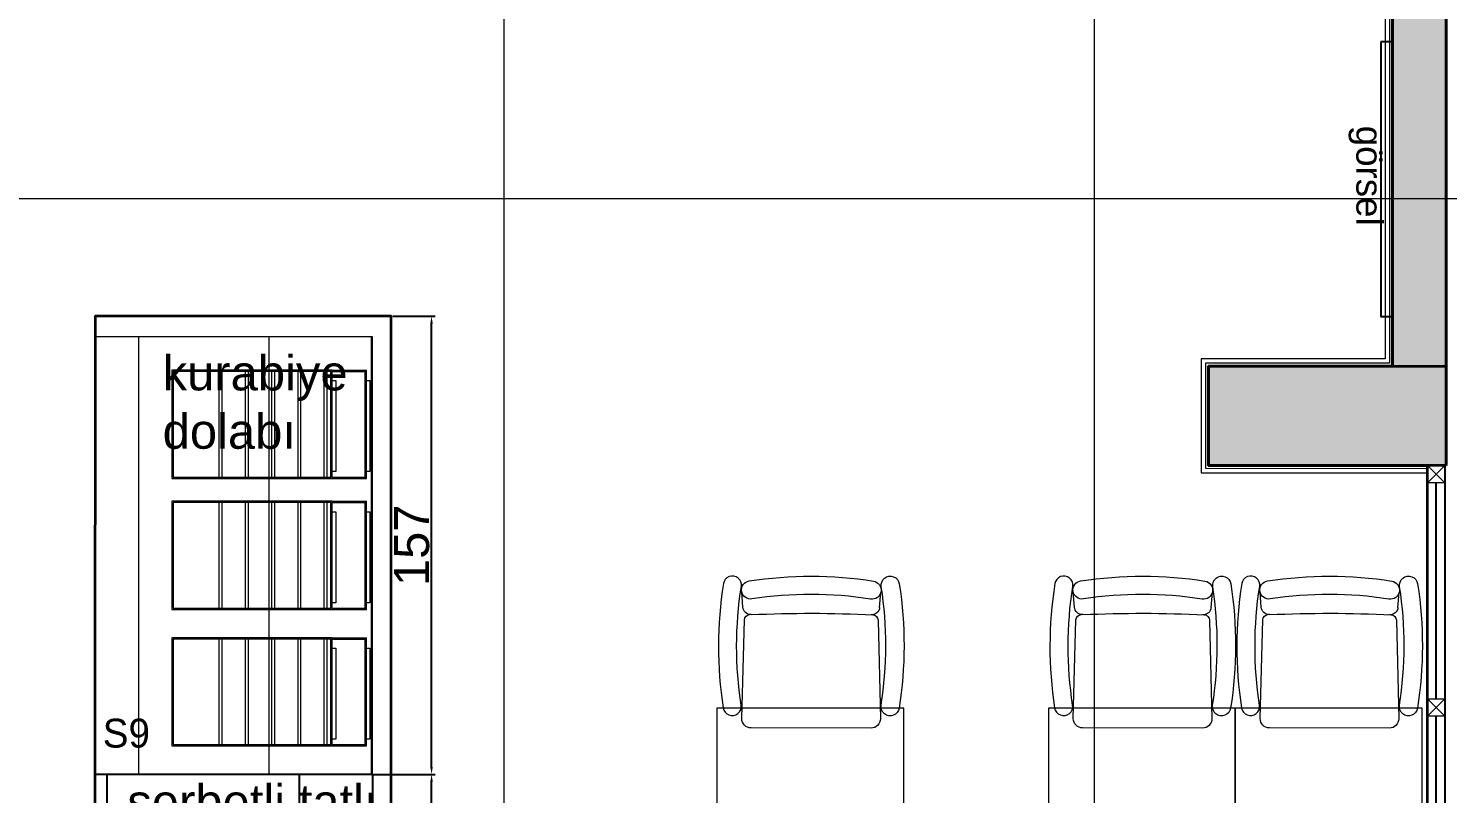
# Model space of a CAD drawing. Header units: millimetres. Extents: x 30084 to 42641, y -1284 to 1636.
# Drawn here: x 31036.2 to 31522.3, y 772.4 to 1034.7 of the extents above; entities that cross this region are included whole.
import ezdxf

# ---------------------------------------------------------------- set-up
doc = ezdxf.new("R2010")
doc.units = ezdxf.units.MM
for name, color, linetype, lineweight in [('no3_ahsap gorunus on ince', 34, 'Continuous', 13), ('no3_duvar kaplama', 8, 'Continuous', 0), ('no3_duvar mevcut', 4, 'Continuous', 35), ('no3_kutuprofil kesit', 74, 'Continuous', 18), ('no3_paslanmaz gorunus on', 163, 'Continuous', 15), ('no3_sandalye masa', 248, 'Continuous', 15), ('no3_yazı tefriş', 152, 'Continuous', 0), ('no3_ölçü tefriş', 252, 'Continuous', 0), ('t_yazı', 144, 'Continuous', 25), ('Y-CAM', 4, 'Continuous', 5)]:
    doc.layers.add(name, color=color, linetype=linetype, lineweight=lineweight)
doc.layers.add('t_makine', color=177, linetype='Continuous')
doc.styles.get("Standard").update_dxf_attribs({"font": 'arial.ttf'})
doc.styles.add('TAKSİM', font='GOTHIC.TTF', dxfattribs={"height": 20})
doc.styles.add('Ölçü50', font='arial.ttf', dxfattribs={"width": 0.7})
doc.dimstyles.new('ISO-25', dxfattribs={"dimtxt": 12, "dimasz": 2.5, "dimexe": 1.25, "dimexo": 0.625, "dimtad": 1, "dimdec": 0, "dimtxsty": 'Standard', "dimcen": 2.5, "dimadec": 0, "dimazin": 0, "dimtfac": 1, "dimtdec": 0, "dimtmove": 0, "dimatfit": 3, "dimfxl": 1, "dimarcsym": 0})

# ---------------------------------------------------------------- blocks, each defined once
blk = doc.blocks.new('K-BKLEME')
for p, q in [((-29.29, 50.29), (-29.81, 56.61)), ((28.51, 50.38), (29.01, 56.7)), ((-28.62, 44.96), (-29.62, 3.17)), ((28.98, 3.25), (27.85, 45.04)), ((-25.67, -0.78), (25.04, -0.7))]:
    blk.add_line(p, q)
for points in [[(-29.92, 8.87, -0.077504), (-29.99, 59.05, 1), (-37.61, 60.23, 0.077504), (-37.53, 7.67, 1)], [(-25.49, 53.81, -0.077504), (24.69, 53.88, 1), (25.87, 61.5, 0.077504), (-26.69, 61.42, 1)], [(29.25, 8.96, 0.077504), (29.18, 59.14, -1), (36.79, 60.34, -0.077504), (36.87, 7.78, -1)]]:
    blk.add_lwpolyline(points, format="xyb", close=True)
for centre, radius, start, end in [((-25.92, 50.57), 3.39, 184.69448, 272.6484), ((25.13, 50.65), 3.39, 267.5228, 355.47671), ((-26.36, 44.9), 2.26, 92.71973, 178.61685), ((-0.25, -519.63), 567.43, 87.45146, 92.6484), ((25.59, 44.98), 2.26, 1.55435, 87.45146), ((-25.67, 3.17), 3.95, 180.0856, 270.0856), ((25.03, 3.25), 3.95, 270.0856, 0.0856)]:
    blk.add_arc(centre, radius, start, end)
blk = doc.blocks.new('girişkat duvarlarım')
at = {"layer": 'no3_duvar kaplama'}
h = blk.add_hatch(color=251, dxfattribs=at)
h.dxf.hatch_style = 1
h.paths.add_polyline_path([(35924.39, 339.77), (35853.39, 339.77), (35853.39, 536.02), (36055.39, 536.02), (36055.39, 424.77), (35946.39, 424.77), (35946.39, 497.77), (35853.39, 497.77), (35853.39, 414.77), (35863.39, 414.77), (35863.39, 487.79), (35936.39, 487.77), (35936.39, 414.77), (36055.39, 414.77), (36065.39, 414.77), (36065.39, 546.02), (35856.78, 546.02), (35856.78, 913.02), (36572.78, 913.02), (36572.78, 561.02), (36591.17, 561.02), (36591.17, 931.41), (35838.39, 931.41), (35838.39, 324.77), (35909.39, 324.77), (35909.39, -127.98), (35839.39, -127.98), (35839.39, -223.98), (35729.39, -223.98), (35729.39, -537.98), (35740.39, -537.98), (35740.39, -238.98), (35854.39, -238.98), (35854.39, -142.98), (35924.39, -142.98)])
h = blk.add_hatch(color=251, dxfattribs=at)
h.dxf.hatch_style = 1
h.paths.add_polyline_path([(36509.78, 561.02), (36509.78, 527.02), (36584.78, 527.02), (36591.17, 527.02), (36591.17, 561.02)])
for points in [[(36591.17, 931.41), (36591.17, 527.02)], [(36572.78, 699.73), (36572.78, 561.02), (36509.78, 561.02), (36509.78, 527.02), (36584.78, 526.95)]]:
    blk.add_lwpolyline(points)
for points in [[(36570.28, 699.73), (36570.28, 563.52), (36507.28, 563.52), (36507.28, 524.52), (36584.78, 524.45)], [(36571.78, 699.73), (36571.78, 562.02), (36508.78, 562.02), (36508.78, 526.02), (36584.78, 525.95)]]:
    blk.add_lwpolyline(points, dxfattribs=at)
at = {"layer": 'no3_duvar mevcut'}
for p, q in [((36591.17, 527.02), (36591.17, 931.41)), ((36572.78, 561.02), (36572.78, 913.02)), ((36572.78, 561.02), (36572.78, 689.23, 0)), ((36509.78, 527.02), (36509.78, 561.02)), ((36509.78, 561.02), (36591.17, 561.02)), ((36584.78, 527.02), (36509.78, 527.02)), ((36584.78, 271.02), (36584.78, 527.02)), ((36591.17, 527.02), (36584.78, 527.02))]:
    blk.add_line(p, q, dxfattribs=at)
at = {"layer": 'no3_kutuprofil kesit'}
for p, q in [((36590.76, 521.06), (36584.74, 526.99)), ((36584.78, 521.02), (36590.71, 527.03)), ((36590.76, 441.06), (36584.74, 446.99)), ((36584.78, 441.02), (36590.71, 447.03))]:
    blk.add_line(p, q, dxfattribs=at)
for points in [[(36584.78, 527.02), (36590.78, 527.02), (36590.78, 521.02), (36584.78, 521.02)], [(36584.78, 447.02), (36590.78, 447.02), (36590.78, 441.02), (36584.78, 441.02)]]:
    blk.add_lwpolyline(points, close=True, dxfattribs=at)
at = {"layer": 'Y-CAM', "lineweight": -3, "ltscale": 10}
for points in [[(36584.78, 317.02), (36584.78, 527.02)], [(36590.78, 277.02), (36590.78, 527.02)], [(36587.78, 447.02), (36587.78, 521.02)], [(36587.78, 367.02), (36587.78, 441.02)]]:
    blk.add_lwpolyline(points, dxfattribs=at)
blk = doc.blocks.new('TEL RAF')
for p, q in [((73884.46, -15211.94, 0), (73884.46, -15253.14, 0)), ((73897.46, -15211.94, 0), (73884.46, -15211.94, 0)), ((73897.46, -15212.44, 0), (73884.46, -15212.44, 0)), ((73884.96, -15211.94, 0), (73884.96, -15253.14, 0)), ((73899.39, -15211.94, 0), (73899.39, -15253.14, 0)), ((73900.49, -15211.94, 0), (73900.49, -15253.14, 0)), ((73909.37, -15211.94, 0), (73909.37, -15253.14, 0)), ((73910.47, -15211.94, 0), (73910.47, -15253.14, 0)), ((73919.34, -15211.94, 0), (73919.34, -15253.14, 0)), ((73920.44, -15211.94, 0), (73920.44, -15253.14, 0)), ((73929.34, -15211.94, 0), (73929.34, -15253.14, 0)), ((73930.44, -15211.94, 0), (73930.44, -15253.14, 0)), ((73939.35, -15211.94, 0), (73939.35, -15253.14, 0)), ((73940.45, -15211.94, 0), (73940.45, -15253.14, 0)), ((73897.46, -15252.64, 0), (73884.46, -15252.64, 0)), ((73897.46, -15253.14, 0), (73884.46, -15253.14, 0))]:
    blk.add_line(p, q)
at = {"elevation": 0}
for points in [[(73884.46, -15249.19), (73883.12, -15249.19), (73883.12, -15214.53), (73884.46, -15214.53)], [(73897.46, -15249.19), (73896.12, -15249.19), (73896.12, -15214.53), (73897.46, -15214.53)], [(73957.96, -15212.44), (73897.96, -15212.44), (73897.96, -15252.64), (73957.96, -15252.64)]]:
    blk.add_lwpolyline(points, close=True, dxfattribs=at)
blk.add_lwpolyline([(73958.46, -15211.94), (73897.46, -15211.94), (73897.46, -15253.14), (73958.46, -15253.14), (73958.46, -15211.94)], dxfattribs=at)
blk = doc.blocks.new('*D61')
at = {"layer": 'Defpoints', "color": 0, "transparency": 16777216}
for p in [(31160.46, 936.02), (31174.3, 936.02), (31153.46, 779.02)]:
    blk.add_point(p, dxfattribs=at)
at = {"layer": 'no3_ölçü tefriş', "color": 0, "lineweight": -2, "transparency": 16777216}
for p, q in [((31161.08, 936.02), (31175.55, 936.02)), ((31174.3, 781.52), (31174.3, 933.52)), ((31154.08, 779.02), (31175.55, 779.02))]:
    blk.add_line(p, q, dxfattribs=at)
at = {"layer": 'no3_ölçü tefriş', "color": 0, "transparency": 16777216}
for points in [[(31173.88, 933.52), (31174.72, 933.52), (31174.3, 936.02)], [(31173.88, 781.52), (31174.72, 781.52), (31174.3, 779.02)]]:
    blk.add_solid(points, dxfattribs=at)
at = {"layer": 'no3_ölçü tefriş', "color": 0, "transparency": 16777216, "insert": (31167.55, 857.52), "char_height": 12, "attachment_point": 5, "rotation": 90}
blk.add_mtext('157', dxfattribs=at)
blk = doc.blocks.new('*D64')
at = {"layer": 'Defpoints', "color": 0, "transparency": 16777216}
for p in [(31153.46, 779.02), (31174.3, 779.02), (31174.3, 589.02)]:
    blk.add_point(p, dxfattribs=at)
at = {"layer": 'no3_ölçü tefriş', "color": 0, "lineweight": -2, "transparency": 16777216}
for p, q in [((31154.08, 779.02), (31175.55, 779.02)), ((31174.3, 591.52), (31174.3, 776.52)), ((31173.68, 589.02), (31173.05, 589.02))]:
    blk.add_line(p, q, dxfattribs=at)
at = {"layer": 'no3_ölçü tefriş', "color": 0, "transparency": 16777216}
for points in [[(31173.88, 776.52), (31174.72, 776.52), (31174.3, 779.02)], [(31173.88, 591.52), (31174.72, 591.52), (31174.3, 589.02)]]:
    blk.add_solid(points, dxfattribs=at)
at = {"layer": 'no3_ölçü tefriş', "color": 0, "transparency": 16777216, "insert": (31167.55, 684.02), "char_height": 12, "attachment_point": 5, "rotation": 90}
blk.add_mtext('190', dxfattribs=at)

msp = doc.modelspace()

# ---------------------------------------------------------------- linework, layer by layer
at = {"elevation": 0}
msp.add_lwpolyline([(31499.43, 1030.07), (31499.43, 935.96), (31503.43, 935.96), (31503.43, 1030.07)], close=True, dxfattribs=at)
at = {"layer": 'no3_ahsap gorunus on ince'}
for p, q in [((31160.46, 936.02), (31059.1, 936.02)), ((31059.1, 936.02), (31059.1, 929.02)), ((31160.46, 936.02), (31160.46, -2.61, 0))]:
    msp.add_line(p, q, dxfattribs=at)
at = {"layer": 'no3_duvar mevcut'}
msp.add_lwpolyline([(30697.54, -207.92), (31030.43, -208), (31030.45, -132.6), (31113.39, -132.6), (31113.39, -83.66), (31110.37, -83.66, 0.414214), (31150.36, -43.67), (31150.36, -2.61), (31160.46, -2.61), (31160.46, 936.02), (31059.1, 936.02), (31058.44, 77.34), (31083.46, 77.34), (31083.21, -7.63), (31070.48, -7.59), (31070.48, -83.66), (31030.48, -83.65), (31030.46, -79.92), (30697.54, -79.92), (30697.54, -199.92)], format="xyb", dxfattribs=at)
at = {"layer": 'no3_paslanmaz gorunus on'}
for p, q in [((31074.1, 779.02, 0), (31074.1, 929.02, 0)), ((31118.6, 929.02, 0), (31118.6, 779.02, 0)), ((31153.6, 929.02, 0), (31153.6, 779.02, 0))]:
    msp.add_line(p, q, dxfattribs=at)
msp.add_lwpolyline([(31154.1, 779.02), (31154.1, 929.02), (31059.1, 929.02), (31059.1, 779.02)], close=True, dxfattribs=at)
at = {"layer": 'no3_sandalye masa'}
for points in [[(31272.05, 801.75), (31272.05, 727.75), (31336.05, 727.75), (31336.05, 801.75)], [(31385.59, 801.75), (31385.59, 727.75), (31449.59, 727.75), (31449.59, 801.75)], [(31449.59, 801.75), (31449.59, 727.75), (31513.59, 727.75), (31513.59, 801.75)]]:
    msp.add_lwpolyline(points, close=True, dxfattribs=at)
at = {"layer": 'no3_yazı tefriş', "linetype": 'Continuous', "ltscale": 0.3}
for p, q in [((31199.04, 1355), (31199.04, -991.51)), ((31401.23, 1349.05), (31401.23, -997.46))]:
    msp.add_line(p, q, dxfattribs=at)
at = {"layer": 'no3_yazı tefriş'}
msp.add_line((30661.06, 976.48), (31654.67, 976.32), dxfattribs=at)
at = {"layer": 't_makine'}
for p, q in [((31059.1, 779.02), (31059.1, 589.02)), ((31154.1, 779.02), (31059.1, 779.02)), ((31063.1, 779.02, -1120.83), (31063.1, 589.02)), ((31129.1, 589.02), (31129.1, 779.02)), ((31154.1, 779.02), (31154.1, 589.02))]:
    msp.add_line(p, q, dxfattribs=at)

# ---------------------------------------------------------------- block references
at = {"layer": 'no3_duvar mevcut'}
msp.add_blockref('girişkat duvarlarım', (-5069.35, 357.89), dxfattribs=at)
at = {"layer": 'no3_paslanmaz gorunus on', "extrusion": (0, 0, -1), "xscale": -0.9000000000014552, "yscale": 0.9000000000014552, "zscale": -0.9000000000014552, "rotation": 180}
for p in [(-97648.01, -12810.31, 0), (-97648.01, -12855.23, 0), (-97648.01, -12902, 0)]:
    msp.add_blockref('TEL RAF', p, dxfattribs=at)
at = {"layer": 'no3_sandalye masa', "xscale": -0.8099999999983489, "yscale": 0.8100000000013098, "zscale": 0.8100000000013096, "rotation": 359.9999999999772}
for p in [(31304.05, 795.5), (31417.59, 795.5), (31481.59, 795.5)]:
    msp.add_blockref('K-BKLEME', p, dxfattribs=at)

# ---------------------------------------------------------------- texts
at = {"style": 'TAKSİM'}
msp.add_text('S9', height=9.9, dxfattribs=at).set_placement((31061.68, 788.19, 0))
at = {"layer": 'no3_yazı tefriş', "extrusion": (1.38808e-07, 2.56536e-07, 1), "char_height": 12, "width": 102.1035, "attachment_point": 4, "text_direction": (1, 0, 0)}
for s, insert in [('kurabiye dolabı ', (31082.2, 906.54, 0)), ('serbetli tatlı dolabı ', (31070.11, 759.49, 0))]:
    msp.add_mtext(s, dxfattribs=dict(at, insert=insert))
at = {"layer": 't_yazı', "style": 'Ölçü50'}
msp.add_text('görsel  ', height=9, rotation=270, dxfattribs=at).set_placement((31491.06, 1001.33, 0))

# ---------------------------------------------------------------- dimensions: what is measured, and where the dimension line sits
at = {"layer": 'no3_ölçü tefriş'}
dim = msp.add_linear_dim(base=(31174.3, 936.02), p1=(31153.46, 779.02), p2=(31160.46, 936.02), angle=90, dimstyle='ISO-25', dxfattribs=at)
dim.commit()
dim.dimension.update_dxf_attribs({"geometry": '*D61', "text_midpoint": (31174.3, 857.52), "dimtype": 160})
dim = msp.add_linear_dim(base=(31174.3, 779.02), p1=(31174.3, 589.02), p2=(31153.46, 779.02), angle=90, dimstyle='ISO-25', dxfattribs=at)
dim.commit()
dim.dimension.update_dxf_attribs({"geometry": '*D64', "text_midpoint": (31167.55, 684.02)})

doc.saveas('drawing.dxf')
